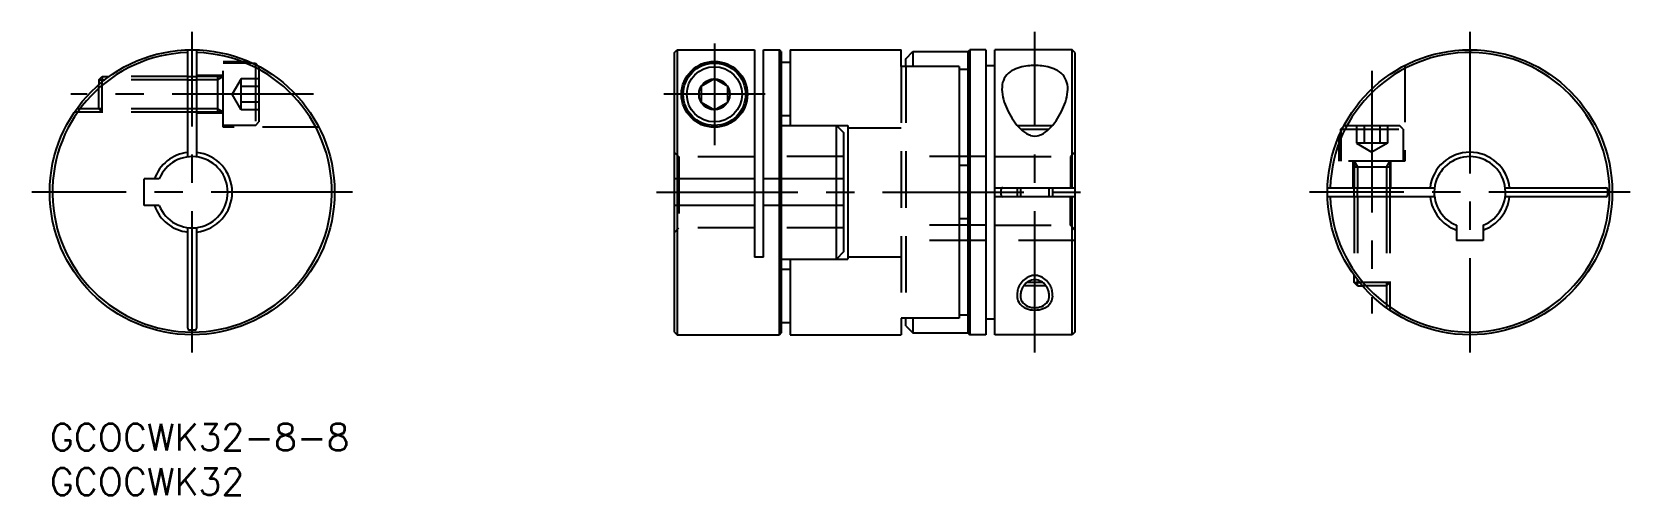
# Model space of a CAD drawing. Extents: x -2 to 178, y -8 to 44.
import ezdxf

# ---------------------------------------------------------------- set-up
doc = ezdxf.new("R2010")
doc.units = 0
doc.header["$LTSCALE"] = 0.5
doc.linetypes.add('CENTER', pattern=[50.8, 31.75, -6.35, 6.35, -6.35])
doc.linetypes.add('DASHED', pattern=[19.05, 12.7, -6.35])
for name, color, linetype in [('MSM_CENTER', 1, 'CENTER'), ('MSM_CONTINUOUS', 7, 'CONTINUOUS'), ('MSM_DASHED', 4, 'DASHED'), ('MSM_NARROW', 5, 'CONTINUOUS'), ('MSM_PART_NUMBER', 7, 'CONTINUOUS')]:
    doc.layers.add(name, color=color, linetype=linetype)
doc.styles.get("Standard").update_dxf_attribs({"font": 'txt.shx', "height": 3, "bigfont": 'bigfont.shx'})

# ---------------------------------------------------------------- blocks, each defined once
blk = doc.blocks.new('*U27')
at = {"layer": 'MSM_PART_NUMBER'}
blk.add_text('GCOCWK32-8-8', height=3, dxfattribs=at).set_placement((0, -3))
blk = doc.blocks.new('*U28')
at = {"layer": 'MSM_PART_NUMBER'}
blk.add_text('GCOCWK32', height=3, dxfattribs=at).set_placement((0, -8))

msp = doc.modelspace()

# ---------------------------------------------------------------- linework, layer by layer
at = {"layer": 'MSM_CENTER'}
for p, q in [((16, 8), (16, 44)), ((110.68, 8), (110.68, 44)), ((159.56, 44), (159.56, 8)), ((74.68, 42.7), (74.68, 31.3)), ((148.56, 39.62), (148.56, 12.38)), ((29.62, 37), (2.38, 37)), ((80.38, 37), (68.98, 37)), ((34, 26), (-2, 26)), ((68.18, 26), (117.18, 26)), ((177.56, 26), (141.56, 26))]:
    msp.add_line(p, q, dxfattribs=at)
at = {"layer": 'MSM_CONTINUOUS'}
for p, q in [((15.5, 29.97), (15.5, 41.99)), ((16.5, 41.99), (16.5, 29.97)), ((70.18, 41.69), (70.48, 41.99)), ((70.18, 10.3), (70.18, 41.69)), ((70.48, 41.99), (70.48, 10)), ((70.48, 41.99), (79.18, 41.99)), ((79.18, 41.99), (79.18, 18.7)), ((80.18, 18.7), (80.18, 42)), ((80.18, 42), (81.98, 42)), ((81.98, 10), (81.98, 42)), ((82.18, 41.8), (81.98, 42)), ((82.18, 41.8), (82.18, 10.2)), ((83.18, 42), (83.18, 33.5)), ((83.18, 42), (95.68, 42)), ((95.68, 40.13), (95.68, 42)), ((96.18, 41), (96.98, 41.8)), ((96.98, 41.8), (96.98, 40.13)), ((96.98, 41.8), (103.18, 41.8)), ((103.18, 41.8), (103.38, 42)), ((103.18, 10.2), (103.18, 41.8)), ((103.38, 42), (103.38, 10)), ((105.18, 42), (103.38, 42)), ((105.18, 42), (105.18, 10)), ((106.18, 10), (106.18, 42)), ((114.88, 42), (106.18, 42)), ((114.88, 26.5), (114.88, 42)), ((115.18, 41.7), (114.88, 42)), ((115.18, 41.7), (115.18, 10.3)), ((22.76, 40.5), (23.1, 40.5)), ((23.1, 40.5), (23.1, 40.34)), ((23.1, 40.5), (23.43, 40.17)), ((82.18, 40.62), (83.18, 40.62)), ((102.18, 40.13), (95.68, 40.13)), ((96.18, 40.13), (96.18, 41)), ((102.18, 40.13), (102.18, 11.87)), ((103.18, 39.77), (102.18, 39.77)), ((105.18, 40.24), (106.18, 40.24)), ((5.5, 38.62), (5.88, 39)), ((5.5, 38.62), (5.5, 38.07)), ((5.88, 39), (6.67, 39)), ((5.88, 39), (5.88, 38.39)), ((15.5, 39), (16.5, 39)), ((74.68, 38.73), (73.18, 37.87)), ((73.18, 37.87), (73.18, 36.13)), ((76.18, 37.87), (74.68, 38.73)), ((76.18, 36.13), (76.18, 37.87)), ((73.18, 36.13), (74.68, 35.27)), ((74.68, 35.27), (76.18, 36.13)), ((16.5, 35), (15.5, 35)), ((82.18, 34.62), (83.18, 34.62)), ((82.18, 33.5), (89.68, 33.5)), ((88.38, 18.5), (88.38, 33.5)), ((88.38, 33.5), (89.18, 32.7)), ((89.18, 32.7), (89.18, 19.3)), ((89.68, 33.5), (89.68, 18.5)), ((108.72, 33.5), (112.65, 33.5)), ((109.1, 33.1), (112.27, 33.1)), ((145.06, 33.1), (145.39, 33.43)), ((145.06, 32.76), (145.06, 33.1)), ((145.06, 33.1), (145.22, 33.1)), ((103.18, 29), (102.18, 29)), ((10.6, 24.5), (10.6, 27.5)), ((12.29, 27.5), (10.6, 27.5)), ((106.18, 26.5), (115.18, 26.5)), ((115.18, 25.5), (106.18, 25.5)), ((108.68, 26.5), (108.68, 25.5)), ((112.68, 26.5), (112.68, 25.5)), ((114.88, 10), (114.88, 25.5)), ((143.57, 26.5), (155.59, 26.5)), ((155.59, 25.5), (143.57, 25.5)), ((146.56, 25.5), (146.56, 26.5)), ((150.56, 26.5), (150.56, 25.5)), ((163.53, 26.5), (174.83, 26.5)), ((174.83, 25.5), (163.53, 25.5)), ((12.29, 24.5), (10.6, 24.5)), ((15.5, 10.73), (15.5, 22.03)), ((16.5, 22.03), (16.5, 10.73)), ((103.18, 23), (102.18, 23)), ((158.06, 22.29), (158.06, 20.6)), ((161.06, 22.29), (161.06, 20.6)), ((161.06, 20.6), (158.06, 20.6)), ((80.18, 18.7), (79.18, 18.7)), ((82.18, 18.5), (89.68, 18.5)), ((83.18, 18.5), (83.18, 10)), ((89.18, 19.3), (88.38, 18.5)), ((82.18, 17.37), (83.18, 17.37)), ((146.56, 15.88), (146.56, 16.67)), ((111.94, 15.5), (109.43, 15.5)), ((111.57, 15.88), (109.8, 15.88)), ((146.56, 15.88), (147.17, 15.88)), ((146.94, 15.5), (146.56, 15.88)), ((146.94, 15.5), (147.49, 15.5)), ((82.18, 11.38), (83.18, 11.38)), ((95.68, 11.87), (95.68, 10)), ((102.18, 11.87), (95.68, 11.87)), ((96.18, 11), (96.18, 11.87)), ((96.18, 11), (96.98, 10.2)), ((96.98, 11.87), (96.98, 10.2)), ((102.18, 12.23), (103.18, 12.23)), ((106.18, 11.76), (105.18, 11.76)), ((70.18, 10.3), (70.48, 10)), ((70.48, 10), (81.98, 10)), ((82.18, 10.2), (81.98, 10)), ((83.18, 10), (95.68, 10)), ((96.98, 10.2), (103.18, 10.2)), ((103.18, 10.2), (103.38, 10)), ((105.18, 10), (103.38, 10)), ((114.88, 10), (106.18, 10)), ((115.18, 10.3), (114.88, 10))]:
    msp.add_line(p, q, dxfattribs=at)
at = {"layer": 'MSM_CONTINUOUS', "color": 7, "linetype": 'CONTINUOUS'}
for p, q in [((175.03, 26.3), (175.03, 25.7)), ((16.3, 10.53), (15.7, 10.53))]:
    msp.add_line(p, q, dxfattribs=at)
at = {"layer": 'MSM_CONTINUOUS'}
for centre, radius in [((16, 26), 16), ((159.56, 26), 16), ((74.68, 37), 3.7), ((74.68, 37), 3.5), ((74.68, 37), 3.1), ((74.68, 37), 1.73)]:
    msp.add_circle(centre, radius, dxfattribs=at)
for centre, radius, start, end in [((16, 26), 15.7, 91.825, 88.175), ((159.56, 26), 15.7, 181.825, 178.175), ((109.16, 37.76), 2.17, 118.7839, 171.3311), ((110.3, 35.62), 4.59, 95.0115, 118.3819), ((110.68, 33.19), 7.05, 83.6344, 96.3656), ((111.06, 35.62), 4.59, 61.6181, 84.9885), ((112.2, 37.76), 2.17, 8.6689, 61.2161), ((110.29, 37.59), 3.3, 171.3311, 190.4916), ((111.08, 37.59), 3.3, 349.5084, 8.6689), ((113.94, 38.26), 7.02, 190.4916, 209.5049), ((107.42, 38.26), 7.02, 330.4951, 349.5084), ((113.74, 37.86), 6.65, 207.3274, 228.2495), ((107.63, 37.86), 6.65, 311.7505, 332.6726), ((110.98, 34.78), 2.51, 228.4261, 251.7204), ((110.68, 33.95), 1.64, 252.4143, 287.5857), ((110.39, 34.78), 2.51, 288.2796, 311.5739), ((16, 26), 4.5, 96.3794, 160.5288), ((16, 26), 4, 202.0243, 157.9757), ((16, 26), 4.5, 276.3794, 83.6206), ((159.56, 26), 4.5, 6.3794, 173.6206), ((159.56, 26), 4, 292.0243, 247.9757), ((107.09, 26.3), 0.199, 86.2329, 180.4304), ((95.53, 26), 11.36, 358.4867, 1.5133), ((107.09, 25.7), 0.199, 179.5683, 273.7683), ((159.56, 26), 4.5, 186.3794, 250.5288), ((159.56, 26), 4.5, 289.4712, 353.6206), ((16, 26), 4.5, 199.4712, 263.6206), ((110.68, 14.65), 1.51, 34.0573, 145.9427), ((111.87, 14.26), 2.81, 168.6055, 178.281), ((110.51, 14.57), 1.42, 152.0105, 170.0298), ((110.98, 14.33), 1.94, 143.0338, 152.3627), ((110.39, 14.33), 1.94, 27.6373, 36.9662), ((110.85, 14.57), 1.42, 9.9702, 27.9895), ((109.49, 14.26), 2.81, 1.719, 11.3945), ((110.27, 14.35), 1.21, 180.4072, 209.1151), ((110.35, 14.42), 1.31, 209.9839, 250.2614), ((110.68, 15.2), 2.16, 249.0736, 290.9264), ((111.01, 14.42), 1.31, 289.7386, 330.0161), ((111.09, 14.35), 1.21, 330.8849, 359.5928)]:
    msp.add_arc(centre, radius, start, end, dxfattribs=at)
at = {"layer": 'MSM_CONTINUOUS', "color": 7, "linetype": 'CONTINUOUS'}
for centre, start, end in [((174.83, 26.3), 0, 90), ((174.83, 25.7), 270, 0), ((15.7, 10.73), 180, 270), ((16.3, 10.73), 270, 0)]:
    msp.add_arc(centre, 0.2, start, end, dxfattribs=at)
at = {"layer": 'MSM_DASHED'}
for p, q in [((19.5, 40.7), (22.32, 40.7)), ((19.5, 33.3), (19.5, 40.7)), ((22.76, 40.5), (19.5, 40.5)), ((23.1, 40.34), (23.1, 33.5)), ((23.5, 40.1), (23.43, 40.17)), ((23.5, 40.1), (23.5, 33.9)), ((95.68, 40.13), (95.68, 11.87)), ((96.18, 40.13), (96.18, 11.87)), ((152.26, 40.24), (152.26, 29.5)), ((5.5, 35.38), (5.5, 38.07)), ((5.88, 35), (5.88, 38.39)), ((15.5, 38.62), (6.17, 38.62)), ((15.5, 39), (6.67, 39)), ((19.5, 39.1), (16.5, 39.1)), ((19.5, 39), (16.5, 39)), ((18.84, 38.62), (16.5, 38.62)), ((19.5, 39), (18.84, 38.62)), ((18.84, 39), (18.84, 35)), ((21.5, 38.73), (20.5, 37)), ((23.5, 38.73), (21.5, 38.73)), ((21.5, 35.27), (21.5, 38.73)), ((23.5, 37.87), (21.5, 37.87)), ((21.5, 35.27), (20.5, 37)), ((23.5, 36.13), (21.5, 36.13)), ((15.5, 35), (2.77, 35)), ((15.5, 35.38), (3.04, 35.38)), ((5.88, 35), (5.5, 35.38)), ((18.84, 35.38), (16.5, 35.38)), ((19.5, 35), (16.5, 35)), ((19.5, 34.9), (16.5, 34.9)), ((19.5, 35), (18.84, 35.38)), ((23.5, 35.27), (21.5, 35.27)), ((23.1, 33.5), (19.5, 33.5)), ((30.24, 33.3), (19.5, 33.3)), ((23.1, 33.5), (23.5, 33.9)), ((89.68, 33.25), (95.68, 33.25)), ((145.06, 32.76), (145.06, 29.5)), ((145.22, 33.1), (152.06, 33.1)), ((145.46, 33.5), (145.39, 33.43)), ((145.46, 33.5), (151.66, 33.5)), ((146.83, 33.5), (146.83, 31.5)), ((147.69, 33.5), (147.69, 31.5)), ((149.43, 33.5), (149.43, 31.5)), ((150.29, 33.5), (150.29, 31.5)), ((152.06, 33.1), (151.66, 33.5)), ((152.06, 33.1), (152.06, 29.5)), ((144.86, 29.5), (144.86, 32.32)), ((146.83, 31.5), (148.56, 30.5)), ((150.29, 31.5), (146.83, 31.5)), ((150.29, 31.5), (148.56, 30.5)), ((70.18, 30.47), (70.68, 29.97)), ((79.18, 29.97), (70.68, 29.97)), ((70.68, 29.97), (70.68, 22)), ((89.18, 30), (80.18, 30)), ((105.18, 30), (96.18, 30)), ((106.18, 30), (114.68, 30)), ((115.18, 30.5), (114.68, 30)), ((114.68, 30), (114.68, 26.5)), ((152.26, 29.5), (144.86, 29.5)), ((146.46, 26.5), (146.46, 29.5)), ((146.56, 29.5), (146.94, 28.84)), ((146.56, 29.5), (146.56, 26.5)), ((146.56, 28.84), (150.56, 28.84)), ((146.94, 28.84), (146.94, 26.5)), ((150.56, 29.5), (150.18, 28.84)), ((150.18, 28.84), (150.18, 26.5)), ((150.56, 29.5), (150.56, 26.5)), ((150.66, 29.5), (150.66, 26.5)), ((114.68, 22.29), (114.68, 25.5)), ((146.56, 25.5), (146.56, 16.67)), ((146.94, 25.5), (146.94, 16.17)), ((150.18, 25.5), (150.18, 13.04)), ((150.56, 25.5), (150.56, 12.77)), ((70.18, 21.5), (70.68, 22)), ((79.18, 22), (70.68, 22)), ((89.18, 22), (80.18, 22)), ((105.18, 22.29), (96.18, 22.29)), ((106.18, 22.29), (114.68, 22.29)), ((115.18, 21.76), (114.68, 22.29)), ((105.18, 20.6), (96.18, 20.6)), ((115.18, 20.6), (106.18, 20.6)), ((89.68, 18.75), (95.68, 18.75)), ((150.56, 15.88), (147.17, 15.88)), ((150.18, 15.5), (147.49, 15.5)), ((150.56, 15.88), (150.18, 15.5))]:
    msp.add_line(p, q, dxfattribs=at)
at = {"layer": 'MSM_DASHED', "linetype": 'CONTINUOUS'}
for p, q in [((79.18, 27.5), (70.18, 27.5)), ((89.18, 27.5), (80.18, 27.5)), ((79.18, 24.5), (70.18, 24.5)), ((89.18, 24.5), (80.18, 24.5))]:
    msp.add_line(p, q, dxfattribs=at)
at = {"layer": 'MSM_NARROW'}
for p, q in [((5.5, 38.62), (6.17, 38.62)), ((15.5, 38.62), (16.5, 38.62)), ((16.5, 35.38), (15.5, 35.38)), ((109.06, 26.5), (109.06, 25.5)), ((112.3, 25.5), (112.3, 26.5)), ((146.94, 25.5), (146.94, 26.5)), ((150.18, 26.5), (150.18, 25.5)), ((146.94, 15.5), (146.94, 16.17))]:
    msp.add_line(p, q, dxfattribs=at)
for centre, radius, start, end in [((111.05, 14.37), 2.39, 116.2227, 152.3627), ((110.71, 14.95), 1.72, 100.5242, 114.7771), ((110.68, 15.09), 1.58, 79.5913, 100.4087), ((110.65, 14.95), 1.72, 65.2229, 79.4758), ((110.32, 14.37), 2.39, 27.6373, 63.7773), ((112.15, 14.28), 3.47, 168.6055, 178.281), ((110.18, 14.39), 1.5, 180.4072, 209.1151), ((110.47, 14.66), 1.75, 152.0105, 170.0298), ((110.89, 14.66), 1.75, 9.9702, 27.9895), ((111.19, 14.39), 1.5, 330.8849, 359.5928), ((109.21, 14.28), 3.47, 1.719, 11.3945), ((110.28, 14.47), 1.62, 209.9839, 250.2614), ((110.68, 15.44), 2.67, 249.0736, 290.9264), ((111.09, 14.47), 1.62, 289.7386, 330.0161)]:
    msp.add_arc(centre, radius, start, end, dxfattribs=at)

# ---------------------------------------------------------------- block references
at = {"layer": 'MSM_CONTINUOUS'}
for name in ['*U27', '*U28']:
    msp.add_blockref(name, (0, 0), dxfattribs=at)

doc.saveas('drawing.dxf')
